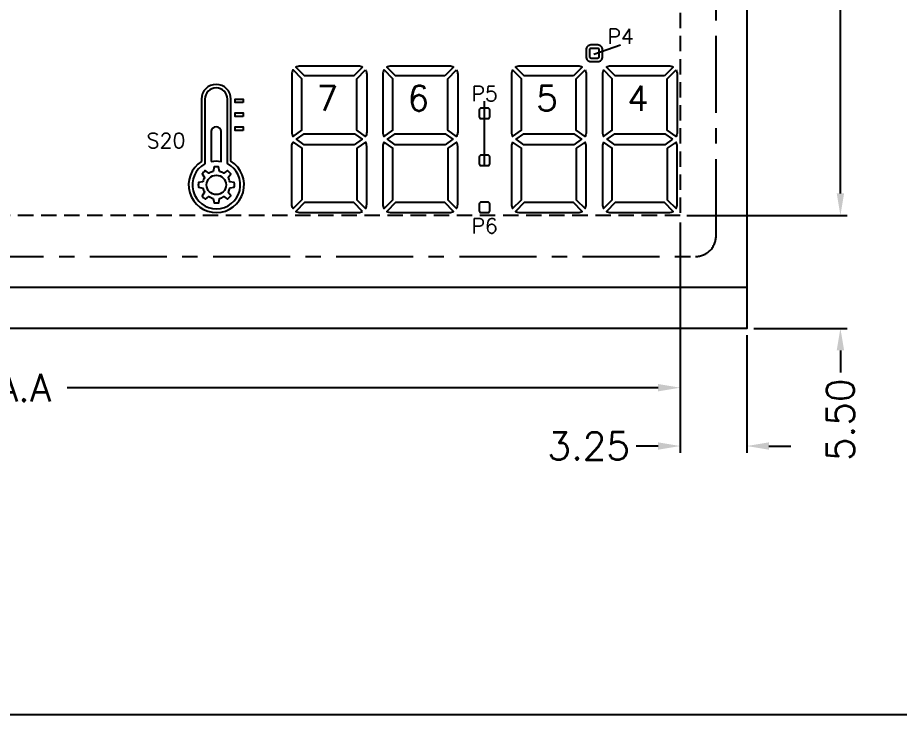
# Model space of a CAD drawing. Header units: millimetres. Extents: x 38 to 574, y 164 to 344.
# Drawn here: x 271.49 to 314.44, y 164.3 to 198.26 of the extents above; entities that cross this region are included whole.
import ezdxf

# ---------------------------------------------------------------- set-up
doc = ezdxf.new("R2010")
doc.units = ezdxf.units.MM
doc.header["$LTSCALE"] = 3
doc.linetypes.add('CENTER', pattern=[2, 1.25, -0.25, 0.25, -0.25])
doc.linetypes.add('HIDDEN', pattern=[0.375, 0.25, -0.125])
doc.layers.get('0').update_dxf_attribs({"linetype": 'CONTINUOUS'})
doc.layers.get('DEFPOINTS').update_dxf_attribs({"linetype": 'CONTINUOUS'})
doc.layers.add('DIM', color=3, linetype='CONTINUOUS')
doc.layers.add('DWG', color=7, linetype='CONTINUOUS')
doc.styles.add('ROMANS', font='romans.shx')
doc.dimstyles.new('LCDDIM', dxfattribs={"dimtxt": 0.7, "dimasz": 0.56, "dimexe": 0.175, "dimexo": 0.175, "dimgap": 0.14, "dimtad": 0, "dimzin": 0, "dimdsep": 46, "dimtxsty": 'ROMANS', "dimcen": 2.5, "dimadec": 0, "dimazin": 0, "dimtfac": 1, "dimtofl": 0, "dimtmove": 0, "dimatfit": 3, "dimfxl": 0, "dimarcsym": 0})

# ---------------------------------------------------------------- blocks, each defined once
blk = doc.blocks.new('*D31')
at = {"layer": 'DEFPOINTS', "color": 0}
for p in [(233.76, 188.616), (303.76, 188.616), (303.76, 180.224)]:
    blk.add_point(p, dxfattribs=at)
at = {"layer": 'DIM', "color": 0, "lineweight": -2}
for p, q in [((233.76, 188.281), (233.76, 179.889)), ((303.76, 188.281), (303.76, 179.889)), ((234.832, 180.224), (263.611, 180.224)), ((302.688, 180.224), (273.91, 180.224))]:
    blk.add_line(p, q, dxfattribs=at)
at = {"layer": 'DIM', "color": 0}
for points in [[(234.832, 180.403), (234.832, 180.045), (233.76, 180.224)], [(302.688, 180.403), (302.688, 180.045), (303.76, 180.224)]]:
    blk.add_solid(points, dxfattribs=at)
at = {"layer": 'DIM', "color": 0, "insert": (268.76, 180.224), "char_height": 1.34, "attachment_point": 5, "style": 'ROMANS'}
blk.add_mtext('70.00 A.A', dxfattribs=at)
blk = doc.blocks.new('*D33')
at = {"layer": 'DEFPOINTS', "color": 0}
for p in [(307.01, 183.116), (303.76, 180.224), (303.76, 177.381)]:
    blk.add_point(p, dxfattribs=at)
at = {"layer": 'DIM', "color": 0, "lineweight": -2}
for p, q in [((307.01, 182.781), (307.01, 177.046)), ((303.76, 179.889), (303.76, 177.046)), ((302.688, 177.381), (301.616, 177.381)), ((308.082, 177.381), (309.154, 177.381))]:
    blk.add_line(p, q, dxfattribs=at)
at = {"layer": 'DIM', "color": 0}
for points in [[(302.688, 177.56), (302.688, 177.203), (303.76, 177.381)], [(308.082, 177.56), (308.082, 177.203), (307.01, 177.381)]]:
    blk.add_solid(points, dxfattribs=at)
at = {"layer": 'DIM', "color": 0, "insert": (299.306, 177.381), "char_height": 1.34, "attachment_point": 5, "style": 'ROMANS'}
blk.add_mtext('3.25', dxfattribs=at)
blk = doc.blocks.new('*D32')
at = {"layer": 'DEFPOINTS', "color": 0}
for p in [(303.76, 222.116), (311.568, 222.116), (303.76, 188.616)]:
    blk.add_point(p, dxfattribs=at)
at = {"layer": 'DIM', "color": 0, "lineweight": -2}
for p, q in [((304.095, 222.116), (311.903, 222.116)), ((311.568, 221.044), (311.568, 210.515)), ((311.568, 189.688), (311.568, 200.216)), ((304.095, 188.616), (311.903, 188.616))]:
    blk.add_line(p, q, dxfattribs=at)
at = {"layer": 'DIM', "color": 0}
for points in [[(311.389, 221.044), (311.747, 221.044), (311.568, 222.116)], [(311.389, 189.688), (311.747, 189.688), (311.568, 188.616)]]:
    blk.add_solid(points, dxfattribs=at)
at = {"layer": 'DIM', "color": 0, "insert": (311.568, 205.366), "char_height": 1.34, "attachment_point": 5, "rotation": 90, "style": 'ROMANS'}
blk.add_mtext('33.50 A.A', dxfattribs=at)
blk = doc.blocks.new('*D34')
at = {"layer": 'DEFPOINTS', "color": 0}
for p in [(303.76, 188.616), (307.01, 183.116), (311.568, 183.116)]:
    blk.add_point(p, dxfattribs=at)
at = {"layer": 'DIM', "color": 0, "lineweight": -2}
for p, q in [((311.568, 189.688), (311.568, 190.76)), ((304.095, 188.616), (311.903, 188.616)), ((307.345, 183.116), (311.903, 183.116)), ((311.568, 182.044), (311.568, 180.972))]:
    blk.add_line(p, q, dxfattribs=at)
at = {"layer": 'DIM', "color": 0}
for points in [[(311.389, 189.688), (311.747, 189.688), (311.568, 188.616)], [(311.389, 182.044), (311.747, 182.044), (311.568, 183.116)]]:
    blk.add_solid(points, dxfattribs=at)
at = {"layer": 'DIM', "color": 0, "insert": (311.568, 178.662), "char_height": 1.34, "attachment_point": 5, "rotation": 90, "style": 'ROMANS'}
blk.add_mtext('5.50', dxfattribs=at)
blk = doc.blocks.new('DWG')
at = {"layer": 'DWG'}
for points in [[(69.475, 13.572, 0.414214), (69.239, 13.809), (68.905, 13.809, 0.414214), (68.669, 13.572), (68.669, 13.239, 0.414214), (68.905, 13.002), (69.239, 13.002, 0.414214), (69.475, 13.239)], [(68.839, 13.572), (68.839, 13.239, 0.414214), (68.905, 13.172), (69.239, 13.172, 0.414214), (69.305, 13.239), (69.305, 13.572, 0.414214), (69.239, 13.639), (68.905, 13.639, 0.414214)], [(54.339, 12.379), (54.339, 9.566, 0.139094), (54.4, 9.351), (54.825, 9.65), (54.825, 12.167), (54.4, 12.595, 0.139094)], [(57.788, 12.731), (57.363, 12.303), (54.963, 12.303), (54.538, 12.731, -0.136063), (54.749, 12.79), (57.577, 12.79, -0.136063)], [(57.926, 12.595, -0.139094), (57.987, 12.379), (57.987, 9.566, -0.139094), (57.926, 9.351), (57.501, 9.65), (57.501, 12.167)], [(58.83, 12.595, 0.139094), (58.768, 12.379), (58.768, 9.566, 0.139094), (58.83, 9.351), (59.255, 9.65), (59.255, 12.167)], [(61.792, 12.303), (59.393, 12.303), (58.967, 12.731, -0.136063), (59.179, 12.79), (62.006, 12.79, -0.136063), (62.218, 12.731)], [(62.356, 12.595, -0.139094), (62.417, 12.379), (62.417, 9.566, -0.139094), (62.356, 9.351), (61.93, 9.65), (61.93, 12.167)], [(65.094, 12.595, 0.139094), (65.033, 12.379), (65.033, 9.566, 0.139094), (65.094, 9.351), (65.519, 9.65), (65.519, 12.167)], [(68.057, 12.303), (65.657, 12.303), (65.232, 12.731, -0.136063), (65.443, 12.79), (68.271, 12.79, -0.136063), (68.482, 12.731)], [(68.62, 12.595, -0.139094), (68.681, 12.379), (68.681, 9.566, -0.139094), (68.62, 9.351), (68.195, 9.65), (68.195, 12.167)], [(69.524, 12.595, 0.139094), (69.463, 12.379), (69.463, 9.566, 0.139094), (69.524, 9.351), (69.949, 9.65), (69.949, 12.167)], [(72.487, 12.303), (70.087, 12.303), (69.662, 12.731, -0.136063), (69.873, 12.79), (72.701, 12.79, -0.136063), (72.912, 12.731)], [(73.05, 12.595, -0.139094), (73.111, 12.379), (73.111, 9.566, -0.139094), (73.05, 9.351), (72.625, 9.65), (72.625, 12.167)], [(49.937, 8.13, 3.486322), (51.37, 8.142), (51.37, 11.173, 1), (49.937, 11.173)], [(50.109, 8.019, 4.039611), (51.199, 8.029), (51.199, 11.173, 1), (50.109, 11.173)], [(63.47, 10.641), (63.47, 10.307, 0.414214), (63.558, 10.22), (63.892, 10.22, 0.414214), (63.979, 10.307), (63.979, 10.641, 0.414214), (63.892, 10.729), (63.558, 10.729, 0.414214)], [(50.414, 8.132, -0.103239), (50.892, 8.136), (50.892, 9.585, 1), (50.414, 9.585)], [(54.825, 6.262), (54.4, 5.834, -0.139094), (54.339, 6.049), (54.339, 8.863, -0.139094), (54.4, 9.078), (54.825, 8.779)], [(57.501, 8.779), (57.501, 6.262), (57.926, 5.834, 0.139094), (57.987, 6.049), (57.987, 8.863, 0.139094), (57.926, 9.078)], [(58.83, 9.078, 0.139094), (58.768, 8.863), (58.768, 6.049, 0.139094), (58.83, 5.834), (59.255, 6.262), (59.255, 8.779)], [(61.93, 8.779), (61.93, 6.262), (62.356, 5.834, 0.139094), (62.417, 6.049), (62.417, 8.863, 0.139094), (62.356, 9.078)], [(65.094, 9.078, 0.139094), (65.033, 8.863), (65.033, 6.049, 0.139094), (65.094, 5.834), (65.519, 6.262), (65.519, 8.779)], [(68.195, 8.779), (68.195, 6.262), (68.62, 5.834, 0.139094), (68.681, 6.049), (68.681, 8.863, 0.139094), (68.62, 9.078)], [(69.524, 9.078, 0.139094), (69.463, 8.863), (69.463, 6.049, 0.139094), (69.524, 5.834), (69.949, 6.262), (69.949, 8.779)], [(72.625, 8.779), (72.625, 6.262), (73.05, 5.834, 0.139094), (73.111, 6.049), (73.111, 8.863, 0.139094), (73.05, 9.078)], [(63.979, 8.017), (63.979, 8.351, 0.414214), (63.892, 8.439), (63.558, 8.439, 0.414214), (63.47, 8.351), (63.47, 8.017, 0.414214), (63.558, 7.929), (63.892, 7.929, 0.414214)], [(50.003, 7.139), (49.791, 7.102, 0.064732), (49.791, 6.875), (50.004, 6.839, 0.084971), (50.091, 6.629), (49.967, 6.452, 0.064732), (50.128, 6.292), (50.304, 6.417, 0.084971), (50.515, 6.33), (50.551, 6.118, 0.064732), (50.778, 6.118), (50.814, 6.331, 0.084971), (51.025, 6.418), (51.201, 6.294, 0.064732), (51.361, 6.455), (51.237, 6.63, 0.084971), (51.324, 6.842), (51.536, 6.878, 0.064732), (51.536, 7.105), (51.323, 7.141, 0.084971), (51.235, 7.352), (51.36, 7.528, 0.064732), (51.199, 7.688), (51.023, 7.563, 0.084971), (50.812, 7.65), (50.775, 7.863, 0.064732), (50.548, 7.863), (50.512, 7.65, 0.084971), (50.302, 7.562), (50.125, 7.686, 0.064732), (49.965, 7.526), (50.09, 7.35, 0.084971)], [(57.788, 5.697), (57.363, 6.125), (54.963, 6.125), (54.538, 5.697, 0.136063), (54.749, 5.639), (57.577, 5.639, 0.136063)], [(61.792, 6.125), (59.393, 6.125), (58.967, 5.697, 0.136063), (59.179, 5.639), (62.006, 5.639, 0.136063), (62.218, 5.697)], [(63.47, 6.06), (63.47, 5.727, 0.414214), (63.558, 5.639), (63.892, 5.639, 0.414214), (63.979, 5.727), (63.979, 6.06, 0.414214), (63.892, 6.148), (63.558, 6.148, 0.414214)], [(68.057, 6.125), (65.657, 6.125), (65.232, 5.697, 0.136063), (65.443, 5.639), (68.271, 5.639, 0.136063), (68.482, 5.697)], [(72.487, 6.125), (70.087, 6.125), (69.662, 5.697, 0.136063), (69.873, 5.639), (72.701, 5.639, 0.136063), (72.912, 5.697)]]:
    blk.add_lwpolyline(points, format="xyb", close=True, dxfattribs=at)
for points in [[(51.971, 11.002), (51.572, 11.002), (51.572, 11.173), (51.971, 11.173)], [(51.971, 10.325), (51.572, 10.325), (51.572, 10.496), (51.971, 10.496)], [(51.971, 9.648), (51.572, 9.648), (51.572, 9.819), (51.971, 9.819)], [(57.38, 8.95), (54.945, 8.95), (54.569, 9.214), (54.942, 9.477), (57.384, 9.477), (57.757, 9.214)], [(61.81, 8.95), (59.375, 8.95), (58.998, 9.214), (59.371, 9.477), (61.814, 9.477), (62.187, 9.214)], [(68.075, 8.95), (65.639, 8.95), (65.263, 9.214), (65.636, 9.477), (68.078, 9.477), (68.451, 9.214)], [(72.881, 9.214), (72.505, 8.95), (70.069, 8.95), (69.693, 9.214), (70.066, 9.477), (72.508, 9.477)]]:
    blk.add_lwpolyline(points, close=True, dxfattribs=at)
blk.add_circle((50.663, 6.99), 0.474, dxfattribs=at)

msp = doc.modelspace()

# ---------------------------------------------------------------- linework, layer by layer
msp.add_line((230.51, 185.116), (307.01, 185.116))
for points in [[(393.386, 164.304), (393.386, 285.462), (218.379, 285.462), (218.379, 164.304)], [(230.51, 183.116), (230.51, 227.616), (307.01, 227.616), (307.01, 183.116)]]:
    msp.add_lwpolyline(points, close=True)
at = {"linetype": 'CENTER'}
msp.add_lwpolyline([(233.01, 186.616), (304.51, 186.616, 0.414214), (305.51, 187.616), (305.51, 223.116, 0.414214), (304.51, 224.116), (233.01, 224.116, 0.414214), (232.01, 223.116), (232.01, 187.616, 0.414214)], format="xyb", close=True, dxfattribs=at)
at = {"layer": 'DIM'}
for p, q in [((299.556, 196.473), (300.85, 196.94)), ((294.235, 191.045), (294.235, 194.193))]:
    msp.add_line(p, q, dxfattribs=at)
at = {"layer": 'DIM', "color": 4, "linetype": 'HIDDEN'}
msp.add_lwpolyline([(303.76, 188.616), (233.76, 188.616), (233.76, 222.116), (303.76, 222.116)], close=True, dxfattribs=at)

# ---------------------------------------------------------------- block references
at = {"layer": 'DWG'}
msp.add_blockref('DWG', (230.51, 183.116), dxfattribs=at)

# ---------------------------------------------------------------- texts
at = {"layer": 'DIM', "style": 'ROMANS'}
for s, height, p in [('P4', 0.7315, (300.222, 196.974)), ('7', 1.219, (286.061, 193.723)), ('6', 1.219, (290.491, 193.723)), ('P5', 0.7315, (293.598, 194.186)), ('5', 1.219, (296.755, 193.723)), ('4', 1.219, (301.185, 193.723)), ('S20', 0.7315, (277.779, 191.904)), ('P6', 0.7315, (293.598, 187.745))]:
    msp.add_text(s, height=height, dxfattribs=at).set_placement(p)

# ---------------------------------------------------------------- dimensions: what is measured, and where the dimension line sits
at = {"layer": 'DIM'}
dim = msp.add_linear_dim(base=(311.568, 222.116), p1=(303.76, 188.616), p2=(303.76, 222.116), angle=90, text='<> A.A', dimstyle='LCDDIM', override={"dimtxt": 1.34, "dimasz": 1.072, "dimexe": 0.335, "dimexo": 0.335, "dimgap": 0.268, "dimatfit": 0}, dxfattribs=at)
dim.commit()
dim.dimension.update_dxf_attribs({"geometry": '*D32', "text_midpoint": (311.568, 205.366)})
dim = msp.add_linear_dim(base=(311.568, 183.116), p1=(303.76, 188.616), p2=(307.01, 183.116), angle=90, dimstyle='LCDDIM', override={"dimtxt": 1.34, "dimasz": 1.072, "dimexe": 0.335, "dimexo": 0.335, "dimgap": 0.268, "dimatfit": 0}, dxfattribs=at)
dim.commit()
dim.dimension.update_dxf_attribs({"geometry": '*D34', "text_midpoint": (311.568, 178.662)})
dim = msp.add_linear_dim(base=(303.76, 180.224), p1=(233.76, 188.616), p2=(303.76, 188.616), text='<> A.A', dimstyle='LCDDIM', override={"dimtxt": 1.34, "dimasz": 1.072, "dimexe": 0.335, "dimexo": 0.335, "dimgap": 0.268, "dimatfit": 0}, dxfattribs=at)
dim.commit()
dim.dimension.update_dxf_attribs({"geometry": '*D31', "text_midpoint": (268.76, 180.224)})
dim = msp.add_linear_dim(base=(303.76, 177.381), p1=(307.01, 183.116), p2=(303.76, 180.224), dimstyle='LCDDIM', override={"dimtxt": 1.34, "dimasz": 1.072, "dimexe": 0.335, "dimexo": 0.335, "dimgap": 0.268, "dimatfit": 0}, dxfattribs=at)
dim.commit()
dim.dimension.update_dxf_attribs({"geometry": '*D33', "text_midpoint": (299.306, 177.381), "dimtype": 160})

doc.saveas('drawing.dxf')
